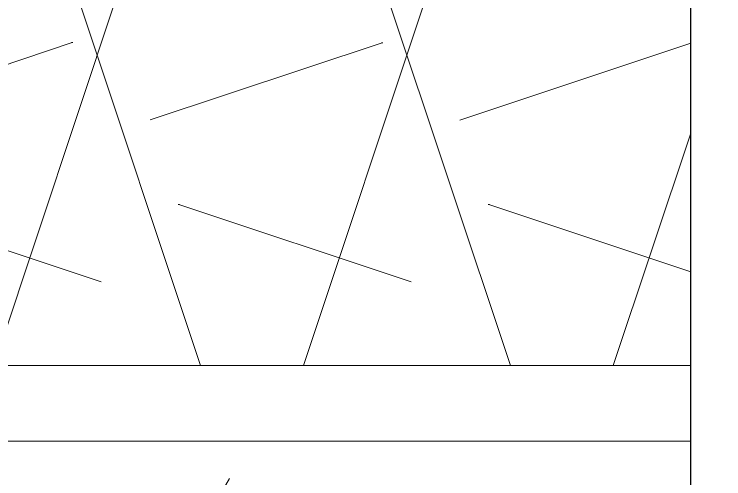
# Model space of a CAD drawing. Header units: inches. Extents: x -4169 to -1846, y 9706 to 12377.
# Drawn here: x -3190.02 to -3184.15, y 10355.1 to 10358.95 of the extents above; entities that cross this region are included whole.
import ezdxf

# ---------------------------------------------------------------- set-up
doc = ezdxf.new("R2010")
doc.units = ezdxf.units.IN
doc.header["$MEASUREMENT"] = 0
for name, color, linetype, lineweight in [('A-DOOR', 31, 'Continuous', 18), ('A-DOOR-FRAM', 31, 'Continuous', 30), ('A-WALL', 113, 'Continuous', 18), ('A-WALL-PATT-4', 111, 'Continuous', 9)]:
    doc.layers.add(name, color=color, linetype=linetype, lineweight=lineweight)

# ---------------------------------------------------------------- blocks, each defined once
blk = doc.blocks.new('HOLLOW METAL - UNIT DOOR-2125827-ENLARGED RCP - 1ST FLOOR PLAN')
at = {"layer": 'A-DOOR-FRAM'}
blk.add_line((-20, -4.25), (-20, 3.75), dxfattribs=at)

msp = doc.modelspace()

# ---------------------------------------------------------------- hatches: boundary and pattern name
at = {"layer": 'A-WALL-PATT-4'}
h = msp.add_hatch(dxfattribs=at)
h.set_pattern_fill('FP_12', color=256, style=0, pattern_type=2)
h.set_pattern_definition([(161.57, (0.32, 0.32), (-2.560496185, -0.000537386), [0, -18.214, 2.022, 0]), (18.43, (-0.32, 0.32), (-2.560496185, 0.000537386), [0, -18.214, 2.022, 0]), (108.43, (0.32, 0.32), (1.27922091, -6.400876726), [6.07, -14.166]), (71.57, (-0.32, 0.32), (1.27922091, 6.400876726), [6.07, -14.166])])
h.paths.add_polyline_path([(-3202.3737, 10356.0394), (-3184.4237, 10356.0394), (-3184.4237, 10361.5394), (-3202.3737, 10361.5394), (-3202.3737, 10359.7253)], flags=0)
h.paths.add_polyline_path([(-3144.4237, 10356.0394), (-3138.8737, 10356.0394), (-3138.8737, 10361.5394), (-3144.4237, 10361.5394), (-3144.4237, 10356.7269)], flags=0)
h = msp.add_hatch(dxfattribs=at)
h.set_pattern_fill('FP_1', color=256, style=0, pattern_type=2)
h.set_pattern_definition([(0, (0, 0), (20.48, 5.12), [0.845, -14.515, 0.845, -14.515, -81.92]), (0, (0, 0), (20.48, 5.12), [-30.72, 0.845, -29.875, 0.845, -14.515, -35.84]), (0, (0, 0), (20.48, 5.12), [-76.8, 0.845, -9.395, 0.845, -24.755]), (120, (7.68, 2.56), (-14.67405, 15.1762003), [0.845, -14.515, 0.845, -14.515, -81.92]), (120, (7.68, 2.56), (-14.67405, 15.1762003), [-30.72, 0.845, -29.875, 0.845, -14.515, -35.84]), (120, (7.68, 2.56), (-14.67405, 15.1762003), [-76.8, 0.845, -9.395, 0.845, -24.755]), (240, (10.24, 12.8), (-5.80595, -20.2962003), [0.845, -14.515, 0.845, -14.515, -81.92]), (240, (10.24, 12.8), (-5.80595, -20.2962003), [-30.72, 0.845, -29.875, 0.845, -14.515, -35.84]), (240, (10.24, 12.8), (-5.80595, -20.2962003), [-76.8, 0.845, -9.395, 0.845, -24.755])])
h.paths.add_polyline_path([(-3201.1237, 10354.7894), (-3184.4237, 10354.7894), (-3184.4237, 10355.4144), (-3208.4987, 10355.4144), (-3208.4763, 10354.7894), (-3202.3737, 10354.7894)], flags=0)
h.paths.add_polyline_path([(-3143.4073, 10354.7894), (-3140.1237, 10354.7894), (-3140.1237, 10355.4144), (-3144.4237, 10355.4144), (-3144.4237, 10354.7894)], flags=0)

# ---------------------------------------------------------------- linework, layer by layer
at = {"layer": 'A-WALL'}
for p, q in [((-3207.8737, 10356.0394), (-3184.4237, 10356.0394)), ((-3208.4987, 10355.4144), (-3184.4237, 10355.4144))]:
    msp.add_line(p, q, dxfattribs=at)

# ---------------------------------------------------------------- block references
at = {"layer": 'A-DOOR'}
msp.add_blockref('HOLLOW METAL - UNIT DOOR-2125827-ENLARGED RCP - 1ST FLOOR PLAN', (-3164.4237, 10359.0394), dxfattribs=at)

doc.saveas('drawing.dxf')
